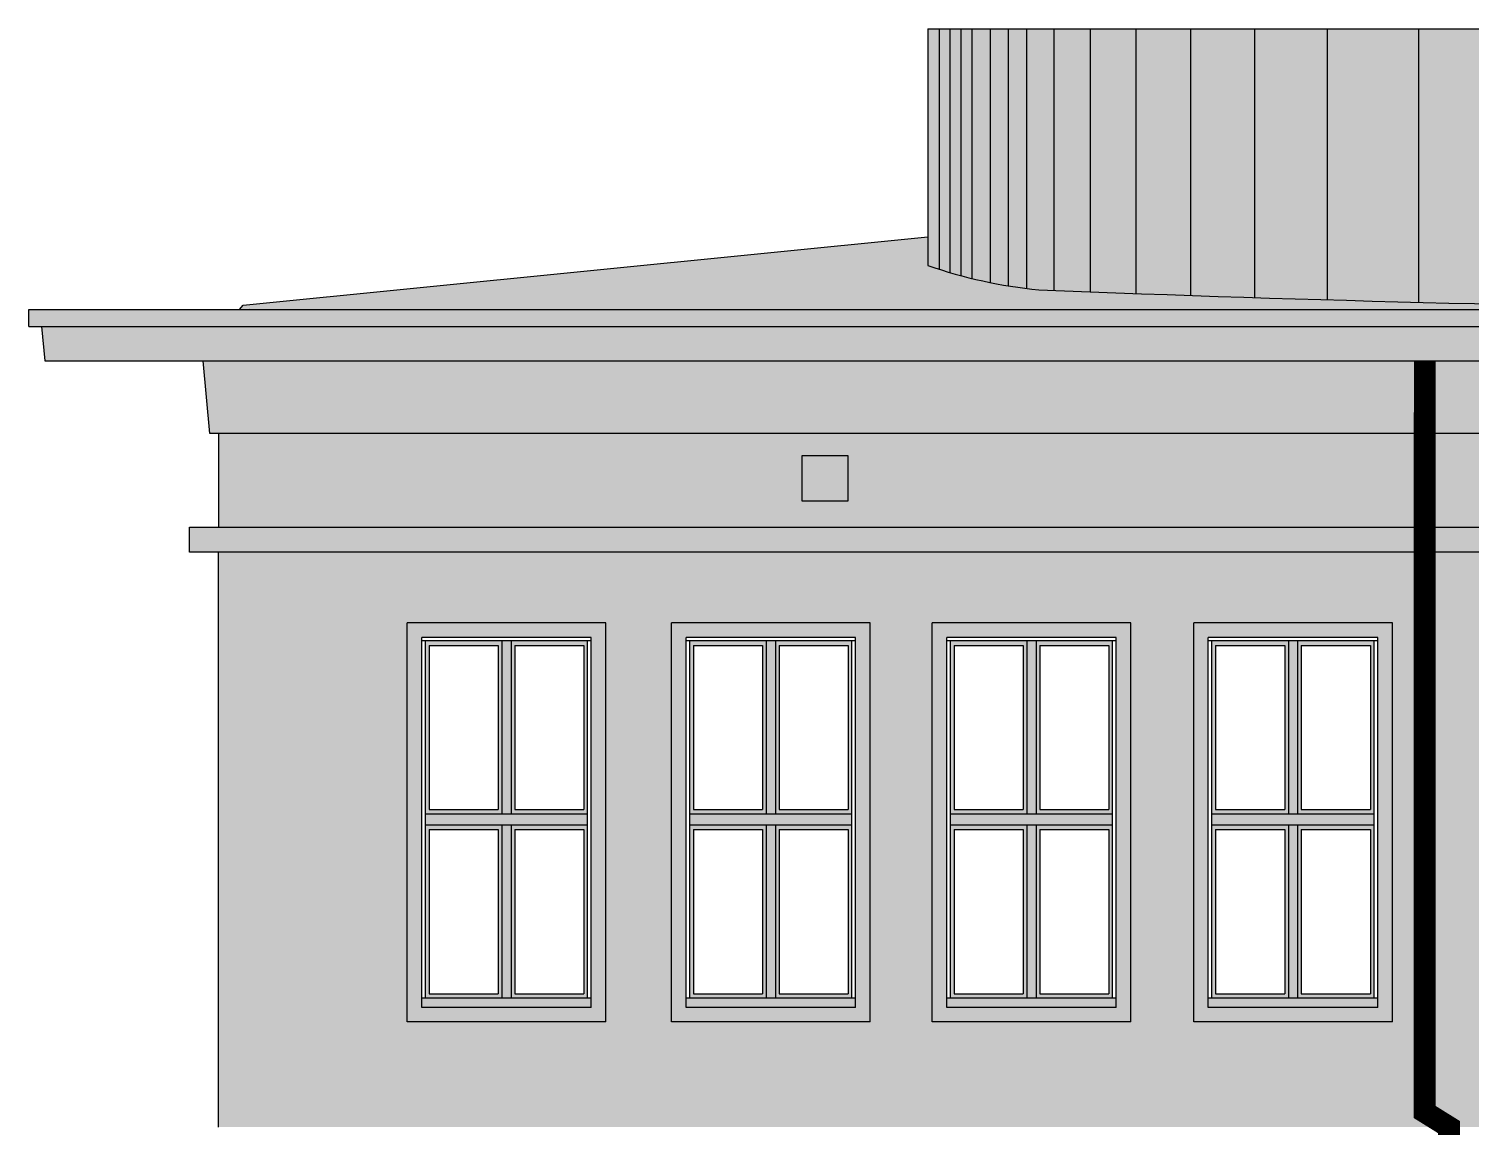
# Model space of a CAD drawing. Header units: metres. Extents: x -123.5 to -48.1, y 232.6 to 267.
# Drawn here: x -112.14 to -104.23, y 258.53 to 264.56 of the extents above; entities that cross this region are included whole.
import ezdxf

# ---------------------------------------------------------------- set-up
doc = ezdxf.new("R2010")
doc.units = ezdxf.units.M
doc.header["$LTSCALE"] = 0.01
doc.linetypes.add('AUSGEZOGEN', pattern=[0])
for name, color, linetype in [('A_Fensterrahmen', 1, 'Continuous'), ('A_regenrinne', 252, 'Continuous'), ('A_Schraff_Dach', 17, 'Continuous'), ('A_Schraff_Fassade_OG', 41, 'Continuous'), ('A_Schraff_Fensterrahmen', 255, 'Continuous'), ('A_Schraff_Sims', 17, 'Continuous'), ('A_Schraff_Sternwarte', 254, 'Continuous'), ('A_Schraff_Stuck', 23, 'Continuous'), ('FASSADE', 7, 'AUSGEZOGEN')]:
    doc.layers.add(name, color=color, linetype=linetype)

msp = doc.modelspace()

# ---------------------------------------------------------------- hatches: boundary and pattern name
at = {"layer": 'A_Schraff_Dach'}
h = msp.add_hatch(color=256, dxfattribs=at)
h.paths.add_polyline_path([(-83.677, 263.6763), (-96.4438, 263.6763), (-96.4438, 263.2761, -0.108983), (-96.6988, 263.1673, -0.020433), (-97.287, 263.1101, -0.010449), (-99.0988, 263.0307), (-99.0988, 263.0193), (-77.321, 263.0193), (-77.34, 263.0443)])
h.paths.add_polyline_path([(-107.2071, 263.2613), (-107.2071, 263.419), (-110.9641, 263.0443), (-110.9831, 263.0193), (-102.9547, 263.0193), (-102.9547, 263.0287, -0.006606), (-106.5986, 263.128, -0.060058)])
h.paths.add_polyline_path([(-104.4817, 262.7383), (-111.1835, 262.7383), (-111.1469, 262.3403), (-104.4818, 262.3403)])
h.paths.add_polyline_path([(-83.8226, 262.7383), (-104.4817, 262.7383), (-104.4818, 262.3403), (-83.8225, 262.3404)])
h.paths.add_polyline_path([(-77.1309, 262.7383), (-83.8226, 262.7383), (-83.8225, 262.3404), (-77.1572, 262.3404)])
h = msp.add_hatch(color=11, dxfattribs=at)
h.paths.add_polyline_path([(-76.1647, 263.0193), (-112.1396, 263.0193), (-112.1396, 262.9273), (-76.1647, 262.9273)])
h.paths.add_polyline_path([(-76.2347, 262.9273), (-112.0696, 262.9273), (-112.0526, 262.7383), (-76.2516, 262.7383)])
at = {"layer": 'A_Schraff_Fassade_OG'}
h = msp.add_hatch(color=256, dxfattribs=at)
h.dxf.hatch_style = 1
h.paths.add_polyline_path([(-109.9996, 244.0317), (-105.8146, 244.0317), (-105.8146, 258.3731), (-109.9996, 258.3733)])
h.paths.add_polyline_path([(-82.4897, 244.0317), (-78.3046, 244.0317), (-78.3046, 258.3723), (-82.4897, 258.3725)])
h.paths.add_polyline_path([(-77.2042, 261.6883), (-111.1001, 261.6883), (-111.1001, 258.5343), (-77.2042, 258.5343)])
h.paths.add_polyline_path([(-78.2642, 259.1113), (-79.3542, 259.1113), (-79.3542, 261.3013), (-78.2642, 261.3013)], flags=16)
h.paths.add_polyline_path([(-78.3442, 259.1913), (-79.2742, 259.1913), (-79.2742, 261.2213), (-78.3442, 261.2213)], flags=0)
h.paths.add_polyline_path([(-78.3642, 259.2413), (-79.2542, 259.2413), (-79.2542, 261.2013), (-78.3642, 261.2013)], flags=0)
h.paths.add_polyline_path([(-79.6942, 259.1113), (-80.7842, 259.1113), (-80.7842, 261.3013), (-79.6942, 261.3013)], flags=16)
h.paths.add_polyline_path([(-79.7742, 259.1913), (-80.7042, 259.1913), (-80.7042, 261.2213), (-79.7742, 261.2213)], flags=0)
h.paths.add_polyline_path([(-79.7942, 259.2413), (-80.6842, 259.2413), (-80.6842, 261.2013), (-79.7942, 261.2013)], flags=0)
h.paths.add_polyline_path([(-81.1342, 259.1113), (-82.2242, 259.1113), (-82.2242, 261.3013), (-81.1342, 261.3013)], flags=16)
h.paths.add_polyline_path([(-81.2142, 259.1913), (-82.1442, 259.1913), (-82.1442, 261.2213), (-81.2142, 261.2213)], flags=0)
h.paths.add_polyline_path([(-81.2342, 259.2413), (-82.1242, 259.2413), (-82.1242, 261.2013), (-81.2342, 261.2013)], flags=0)
h.paths.add_polyline_path([(-82.6142, 259.1113), (-83.7042, 259.1113), (-83.7042, 261.3013), (-82.6142, 261.3013)], flags=16)
h.paths.add_polyline_path([(-82.6942, 259.1913), (-83.6242, 259.1913), (-83.6242, 261.2213), (-82.6942, 261.2213)], flags=0)
h.paths.add_polyline_path([(-82.7142, 259.2413), (-83.6042, 259.2413), (-83.6042, 261.2013), (-82.7142, 261.2013)], flags=0)
h.paths.add_polyline_path([(-84.2642, 259.1113), (-85.3542, 259.1113), (-85.3542, 261.3013), (-84.2642, 261.3013)], flags=16)
h.paths.add_polyline_path([(-84.3442, 259.1913), (-85.2742, 259.1913), (-85.2742, 261.2213), (-84.3442, 261.2213)], flags=0)
h.paths.add_polyline_path([(-84.3642, 259.2413), (-85.2542, 259.2413), (-85.2542, 261.2013), (-84.3642, 261.2013)], flags=0)
h.paths.add_polyline_path([(-85.8492, 259.1113), (-86.9392, 259.1113), (-86.9392, 261.3013), (-85.8492, 261.3013)], flags=16)
h.paths.add_polyline_path([(-85.9292, 259.1913), (-86.8592, 259.1913), (-86.8592, 261.2213), (-85.9292, 261.2213)], flags=0)
h.paths.add_polyline_path([(-85.9492, 259.2413), (-86.8392, 259.2413), (-86.8392, 261.2013), (-85.9492, 261.2013)], flags=0)
h.paths.add_polyline_path([(-87.4091, 259.1113), (-88.4991, 259.1113), (-88.4991, 261.3013), (-87.4091, 261.3013)], flags=16)
h.paths.add_polyline_path([(-87.4891, 259.1913), (-88.4191, 259.1913), (-88.4191, 261.2213), (-87.4891, 261.2213)], flags=0)
h.paths.add_polyline_path([(-88.3991, 259.2413), (-88.3991, 261.2013), (-87.5091, 261.2013), (-87.5091, 259.2413)], flags=0)
h.paths.add_polyline_path([(-88.9641, 259.1113), (-90.0541, 259.1113), (-90.0541, 261.3013), (-88.9641, 261.3013)], flags=16)
h.paths.add_polyline_path([(-89.0441, 259.1913), (-89.9741, 259.1913), (-89.9741, 261.2213), (-89.0441, 261.2213)], flags=0)
h.paths.add_polyline_path([(-89.9541, 259.2413), (-89.9541, 261.2013), (-89.0641, 261.2013), (-89.0641, 259.2413)], flags=0)
h.paths.add_polyline_path([(-90.5191, 259.1113), (-91.6091, 259.1113), (-91.6091, 261.3013), (-90.5191, 261.3013)], flags=16)
h.paths.add_polyline_path([(-90.5991, 259.1913), (-91.5291, 259.1913), (-91.5291, 261.2213), (-90.5991, 261.2213)], flags=0)
h.paths.add_polyline_path([(-91.5091, 259.2413), (-91.5091, 261.2013), (-90.6191, 261.2013), (-90.6191, 259.2413)], flags=0)
h.paths.add_polyline_path([(-92.0891, 259.1113), (-93.1791, 259.1113), (-93.1791, 261.3013), (-92.0891, 261.3013)], flags=16)
h.paths.add_polyline_path([(-92.1691, 259.1913), (-93.0991, 259.1913), (-93.0991, 261.2213), (-92.1691, 261.2213)], flags=0)
h.paths.add_polyline_path([(-93.0791, 259.2413), (-93.0791, 261.2013), (-92.1891, 261.2013), (-92.1891, 259.2413)], flags=0)
h.paths.add_polyline_path([(-93.6341, 259.1113), (-94.7241, 259.1113), (-94.7241, 261.3013), (-93.6341, 261.3013)], flags=16)
h.paths.add_polyline_path([(-93.7141, 259.1913), (-94.6441, 259.1913), (-94.6441, 261.2213), (-93.7141, 261.2213)], flags=0)
h.paths.add_polyline_path([(-94.6241, 259.2413), (-94.6241, 261.2013), (-93.7341, 261.2013), (-93.7341, 259.2413)], flags=0)
h.paths.add_polyline_path([(-95.1941, 259.1113), (-96.2841, 259.1113), (-96.2841, 261.3013), (-95.1941, 261.3013)], flags=16)
h.paths.add_polyline_path([(-95.2741, 259.1913), (-96.2041, 259.1913), (-96.2041, 261.2213), (-95.2741, 261.2213)], flags=0)
h.paths.add_polyline_path([(-96.1841, 259.2413), (-96.1841, 261.2013), (-95.2941, 261.2013), (-95.2941, 259.2413)], flags=0)
h.paths.add_polyline_path([(-96.7541, 259.1113), (-97.8441, 259.1113), (-97.8441, 261.3013), (-96.7541, 261.3013)], flags=16)
h.paths.add_polyline_path([(-96.8341, 259.1913), (-97.7641, 259.1913), (-97.7641, 261.2213), (-96.8341, 261.2213)], flags=0)
h.paths.add_polyline_path([(-97.7441, 259.2413), (-97.7441, 261.2013), (-96.8541, 261.2013), (-96.8541, 259.2413)], flags=0)
h.paths.add_polyline_path([(-98.3241, 259.1113), (-99.4141, 259.1113), (-99.4141, 261.3013), (-98.3241, 261.3013)], flags=16)
h.paths.add_polyline_path([(-98.4041, 259.1913), (-99.3341, 259.1913), (-99.3341, 261.2213), (-98.4041, 261.2213)], flags=0)
h.paths.add_polyline_path([(-99.3141, 259.2413), (-99.3141, 261.2013), (-98.4241, 261.2013), (-98.4241, 259.2413)], flags=0)
h.paths.add_polyline_path([(-99.884, 259.1113), (-100.974, 259.1113), (-100.974, 261.3013), (-99.884, 261.3013)], flags=16)
h.paths.add_polyline_path([(-99.964, 259.1913), (-100.894, 259.1913), (-100.894, 261.2213), (-99.964, 261.2213)], flags=0)
h.paths.add_polyline_path([(-100.874, 259.2413), (-100.874, 261.2013), (-99.984, 261.2013), (-99.984, 259.2413)], flags=0)
h.paths.add_polyline_path([(-101.459, 259.1113), (-102.549, 259.1113), (-102.549, 261.3013), (-101.459, 261.3013)], flags=16)
h.paths.add_polyline_path([(-101.539, 259.1913), (-102.469, 259.1913), (-102.469, 261.2213), (-101.539, 261.2213)], flags=0)
h.paths.add_polyline_path([(-102.449, 259.2413), (-102.449, 261.2013), (-101.559, 261.2013), (-101.559, 259.2413)], flags=0)
h.paths.add_polyline_path([(-103.024, 259.1113), (-104.114, 259.1113), (-104.114, 261.3013), (-103.024, 261.3013)], flags=16)
h.paths.add_polyline_path([(-103.104, 259.1913), (-104.034, 259.1913), (-104.034, 261.2213), (-103.104, 261.2213)], flags=0)
h.paths.add_polyline_path([(-104.014, 259.2413), (-104.014, 261.2013), (-103.124, 261.2013), (-103.124, 259.2413)], flags=0)
h.paths.add_polyline_path([(-104.6593, 259.1113), (-105.7493, 259.1113), (-105.7493, 261.3013), (-104.6593, 261.3013)], flags=16)
h.paths.add_polyline_path([(-104.7393, 259.1913), (-105.6693, 259.1913), (-105.6693, 261.2213), (-104.7393, 261.2213)], flags=0)
h.paths.add_polyline_path([(-105.6493, 259.2413), (-105.6493, 261.2013), (-104.7593, 261.2013), (-104.7593, 259.2413)], flags=0)
h.paths.add_polyline_path([(-106.0942, 259.1113), (-107.1842, 259.1113), (-107.1842, 261.3013), (-106.0942, 261.3013)], flags=16)
h.paths.add_polyline_path([(-106.1742, 259.1913), (-107.1042, 259.1913), (-107.1042, 261.2213), (-106.1742, 261.2213)], flags=0)
h.paths.add_polyline_path([(-107.0842, 259.2413), (-107.0842, 261.2013), (-106.1942, 261.2013), (-106.1942, 259.2413)], flags=0)
h.paths.add_polyline_path([(-107.5242, 259.1113), (-108.6142, 259.1113), (-108.6142, 261.3013), (-107.5242, 261.3013)], flags=16)
h.paths.add_polyline_path([(-107.6042, 259.1913), (-108.5342, 259.1913), (-108.5342, 261.2213), (-107.6042, 261.2213)], flags=0)
h.paths.add_polyline_path([(-108.5142, 259.2413), (-108.5142, 261.2013), (-107.6242, 261.2013), (-107.6242, 259.2413)], flags=0)
h.paths.add_polyline_path([(-108.9742, 259.1113), (-110.0642, 259.1113), (-110.0642, 261.3013), (-108.9742, 261.3013)], flags=16)
h.paths.add_polyline_path([(-109.0542, 259.1913), (-109.9842, 259.1913), (-109.9842, 261.2213), (-109.0542, 261.2213)], flags=0)
h.paths.add_polyline_path([(-109.9642, 259.2413), (-109.9642, 261.2013), (-109.0742, 261.2013), (-109.0742, 259.2413)], flags=0)
h = msp.add_hatch(color=256, dxfattribs=at)
h.dxf.hatch_style = 1
h.paths.add_polyline_path([(-108.9742, 261.3013), (-110.0642, 261.3013), (-110.0642, 259.1113), (-108.9742, 259.1113)])
h.paths.add_polyline_path([(-109.0542, 261.2213), (-109.0542, 259.1913), (-109.9842, 259.1913), (-109.9842, 261.2213)], flags=16)
h.paths.add_polyline_path([(-109.0742, 261.2013), (-109.0742, 259.2413), (-109.9642, 259.2413), (-109.9642, 261.2013)], flags=0)
h.paths.add_polyline_path([(-109.5642, 261.1763), (-109.5642, 260.2763), (-109.9442, 260.2763), (-109.9442, 261.1763)], flags=0)
h.paths.add_polyline_path([(-109.4742, 261.1763), (-109.0942, 261.1763), (-109.0942, 260.2763), (-109.4742, 260.2763)], flags=0)
h.paths.add_polyline_path([(-109.5642, 260.1663), (-109.5642, 259.2663), (-109.9442, 259.2663), (-109.9442, 260.1663)], flags=0)
h.paths.add_polyline_path([(-109.4742, 260.1663), (-109.0942, 260.1663), (-109.0942, 259.2663), (-109.4742, 259.2663)], flags=0)
h = msp.add_hatch(color=256, dxfattribs=at)
h.dxf.hatch_style = 1
h.paths.add_polyline_path([(-107.5242, 261.3013), (-108.6142, 261.3013), (-108.6142, 259.1113), (-107.5242, 259.1113)])
h.paths.add_polyline_path([(-107.6042, 261.2213), (-107.6042, 259.1913), (-108.5342, 259.1913), (-108.5342, 261.2213)], flags=16)
h.paths.add_polyline_path([(-107.6242, 261.2013), (-107.6242, 259.2413), (-108.5142, 259.2413), (-108.5142, 261.2013)], flags=0)
h.paths.add_polyline_path([(-108.1142, 261.1763), (-108.1142, 260.2763), (-108.4942, 260.2763), (-108.4942, 261.1763)], flags=0)
h.paths.add_polyline_path([(-108.0242, 261.1763), (-107.6442, 261.1763), (-107.6442, 260.2763), (-108.0242, 260.2763)], flags=0)
h.paths.add_polyline_path([(-108.1142, 260.1663), (-108.1142, 259.2663), (-108.4942, 259.2663), (-108.4942, 260.1663)], flags=0)
h.paths.add_polyline_path([(-108.0242, 260.1663), (-107.6442, 260.1663), (-107.6442, 259.2663), (-108.0242, 259.2663)], flags=0)
h = msp.add_hatch(color=256, dxfattribs=at)
h.dxf.hatch_style = 1
h.paths.add_polyline_path([(-106.0942, 261.3013), (-107.1842, 261.3013), (-107.1842, 259.1113), (-106.0942, 259.1113)])
h.paths.add_polyline_path([(-106.1742, 261.2213), (-106.1742, 259.1913), (-107.1042, 259.1913), (-107.1042, 261.2213)], flags=16)
h.paths.add_polyline_path([(-106.1942, 261.2013), (-106.1942, 259.2413), (-107.0842, 259.2413), (-107.0842, 261.2013)], flags=0)
h.paths.add_polyline_path([(-106.6842, 261.1763), (-106.6842, 260.2763), (-107.0642, 260.2763), (-107.0642, 261.1763)], flags=0)
h.paths.add_polyline_path([(-106.5942, 261.1763), (-106.2142, 261.1763), (-106.2142, 260.2763), (-106.5942, 260.2763)], flags=0)
h.paths.add_polyline_path([(-106.6842, 260.1663), (-106.6842, 259.2663), (-107.0642, 259.2663), (-107.0642, 260.1663)], flags=0)
h.paths.add_polyline_path([(-106.5942, 260.1663), (-106.2142, 260.1663), (-106.2142, 259.2663), (-106.5942, 259.2663)], flags=0)
h = msp.add_hatch(color=256, dxfattribs=at)
h.dxf.hatch_style = 1
h.paths.add_polyline_path([(-104.6593, 261.3013), (-105.7493, 261.3013), (-105.7493, 259.1113), (-104.6593, 259.1113)])
h.paths.add_polyline_path([(-104.7393, 261.2213), (-104.7393, 259.1913), (-105.6693, 259.1913), (-105.6693, 261.2213)], flags=16)
h.paths.add_polyline_path([(-104.7593, 261.2013), (-104.7593, 259.2413), (-105.6493, 259.2413), (-105.6493, 261.2013)], flags=0)
h.paths.add_polyline_path([(-105.2493, 261.1763), (-105.2493, 260.2763), (-105.6293, 260.2763), (-105.6293, 261.1763)], flags=0)
h.paths.add_polyline_path([(-105.1593, 261.1763), (-104.7793, 261.1763), (-104.7793, 260.2763), (-105.1593, 260.2763)], flags=0)
h.paths.add_polyline_path([(-105.2493, 260.1663), (-105.2493, 259.2663), (-105.6293, 259.2663), (-105.6293, 260.1663)], flags=0)
h.paths.add_polyline_path([(-105.1593, 260.1663), (-104.7793, 260.1663), (-104.7793, 259.2663), (-105.1593, 259.2663)], flags=0)
h = msp.add_hatch(color=256, dxfattribs=at)
h.dxf.hatch_style = 1
h.paths.add_polyline_path([(-109.0542, 259.2413), (-109.9842, 259.2413), (-109.9842, 259.1913), (-109.0542, 259.1913)])
h.paths.add_polyline_path([(-107.6042, 259.2413), (-108.5342, 259.2413), (-108.5342, 259.1913), (-107.6042, 259.1913)])
h = msp.add_hatch(color=256, dxfattribs=at)
h.dxf.hatch_style = 1
h.paths.add_polyline_path([(-106.1742, 259.2413), (-107.1042, 259.2413), (-107.1042, 259.1913), (-106.1742, 259.1913)])
h.paths.add_polyline_path([(-104.7393, 259.2413), (-105.6693, 259.2413), (-105.6693, 259.1913), (-104.7393, 259.1913)])
h.paths.add_polyline_path([(-103.104, 259.2413), (-104.034, 259.2413), (-104.034, 259.1913), (-103.104, 259.1913)])
h.paths.add_polyline_path([(-101.539, 259.2413), (-102.469, 259.2413), (-102.469, 259.1913), (-101.539, 259.1913)])
at = {"layer": 'A_Schraff_Fensterrahmen'}
h = msp.add_hatch(color=256, dxfattribs=at)
h.dxf.hatch_style = 1
h.paths.add_polyline_path([(-109.5442, 261.2013), (-109.9642, 261.2013), (-109.9642, 260.2513), (-109.5442, 260.2513)])
h.paths.add_polyline_path([(-109.5642, 261.1763), (-109.5642, 260.2763), (-109.9442, 260.2763), (-109.9442, 261.1763)], flags=16)
h.paths.add_polyline_path([(-109.0742, 261.2013), (-109.4942, 261.2013), (-109.4942, 260.2513), (-109.0742, 260.2513)])
h.paths.add_polyline_path([(-109.0942, 261.1763), (-109.0942, 260.2763), (-109.4742, 260.2763), (-109.4742, 261.1763)], flags=16)
h.paths.add_polyline_path([(-109.5442, 260.1913), (-109.9642, 260.1913), (-109.9642, 259.2413), (-109.5442, 259.2413)])
h.paths.add_polyline_path([(-109.5642, 260.1663), (-109.5642, 259.2663), (-109.9442, 259.2663), (-109.9442, 260.1663)], flags=16)
h.paths.add_polyline_path([(-109.0742, 260.1913), (-109.4942, 260.1913), (-109.4942, 259.2413), (-109.0742, 259.2413)])
h.paths.add_polyline_path([(-109.4742, 260.1663), (-109.0942, 260.1663), (-109.0942, 259.2663), (-109.4742, 259.2663)], flags=16)
h = msp.add_hatch(color=256, dxfattribs=at)
h.dxf.hatch_style = 1
h.paths.add_polyline_path([(-109.4942, 261.2013), (-109.5442, 261.2013), (-109.5442, 260.2513), (-109.4942, 260.2513)])
h.paths.add_polyline_path([(-109.0742, 260.2513), (-109.9642, 260.2513), (-109.9642, 260.1913), (-109.0742, 260.1913)])
h.paths.add_polyline_path([(-109.4942, 260.1913), (-109.5442, 260.1913), (-109.5442, 259.2413), (-109.4942, 259.2413)])
h = msp.add_hatch(color=256, dxfattribs=at)
h.dxf.hatch_style = 1
h.paths.add_polyline_path([(-108.0942, 261.2013), (-108.5142, 261.2013), (-108.5142, 260.2513), (-108.0942, 260.2513)])
h.paths.add_polyline_path([(-108.1142, 261.1763), (-108.1142, 260.2763), (-108.4942, 260.2763), (-108.4942, 261.1763)], flags=16)
h.paths.add_polyline_path([(-107.6242, 261.2013), (-108.0442, 261.2013), (-108.0442, 260.2513), (-107.6242, 260.2513)])
h.paths.add_polyline_path([(-107.6442, 261.1763), (-107.6442, 260.2763), (-108.0242, 260.2763), (-108.0242, 261.1763)], flags=16)
h.paths.add_polyline_path([(-108.0942, 260.1913), (-108.5142, 260.1913), (-108.5142, 259.2413), (-108.0942, 259.2413)])
h.paths.add_polyline_path([(-108.1142, 260.1663), (-108.1142, 259.2663), (-108.4942, 259.2663), (-108.4942, 260.1663)], flags=16)
h.paths.add_polyline_path([(-107.6242, 260.1913), (-108.0442, 260.1913), (-108.0442, 259.2413), (-107.6242, 259.2413)])
h.paths.add_polyline_path([(-108.0242, 260.1663), (-107.6442, 260.1663), (-107.6442, 259.2663), (-108.0242, 259.2663)], flags=16)
h = msp.add_hatch(color=256, dxfattribs=at)
h.dxf.hatch_style = 1
h.paths.add_polyline_path([(-108.0442, 261.2013), (-108.0942, 261.2013), (-108.0942, 260.2513), (-108.0442, 260.2513)])
h.paths.add_polyline_path([(-107.6242, 260.2513), (-108.5142, 260.2513), (-108.5142, 260.1913), (-107.6242, 260.1913)])
h.paths.add_polyline_path([(-108.0442, 260.1913), (-108.0942, 260.1913), (-108.0942, 259.2413), (-108.0442, 259.2413)])
h = msp.add_hatch(color=256, dxfattribs=at)
h.dxf.hatch_style = 1
h.paths.add_polyline_path([(-106.6642, 261.2013), (-107.0842, 261.2013), (-107.0842, 260.2513), (-106.6642, 260.2513)])
h.paths.add_polyline_path([(-106.6842, 261.1763), (-106.6842, 260.2763), (-107.0642, 260.2763), (-107.0642, 261.1763)], flags=16)
h.paths.add_polyline_path([(-106.1942, 261.2013), (-106.6142, 261.2013), (-106.6142, 260.2513), (-106.1942, 260.2513)])
h.paths.add_polyline_path([(-106.2142, 261.1763), (-106.2142, 260.2763), (-106.5942, 260.2763), (-106.5942, 261.1763)], flags=16)
h.paths.add_polyline_path([(-106.6642, 260.1913), (-107.0842, 260.1913), (-107.0842, 259.2413), (-106.6642, 259.2413)])
h.paths.add_polyline_path([(-106.6842, 260.1663), (-106.6842, 259.2663), (-107.0642, 259.2663), (-107.0642, 260.1663)], flags=16)
h.paths.add_polyline_path([(-106.1942, 260.1913), (-106.6142, 260.1913), (-106.6142, 259.2413), (-106.1942, 259.2413)])
h.paths.add_polyline_path([(-106.5942, 260.1663), (-106.2142, 260.1663), (-106.2142, 259.2663), (-106.5942, 259.2663)], flags=16)
h = msp.add_hatch(color=256, dxfattribs=at)
h.dxf.hatch_style = 1
h.paths.add_polyline_path([(-106.6142, 261.2013), (-106.6642, 261.2013), (-106.6642, 260.2513), (-106.6142, 260.2513)])
h.paths.add_polyline_path([(-106.1942, 260.2513), (-107.0842, 260.2513), (-107.0842, 260.1913), (-106.1942, 260.1913)])
h.paths.add_polyline_path([(-106.6142, 260.1913), (-106.6642, 260.1913), (-106.6642, 259.2413), (-106.6142, 259.2413)])
h = msp.add_hatch(color=256, dxfattribs=at)
h.dxf.hatch_style = 1
h.paths.add_polyline_path([(-105.2293, 261.2013), (-105.6493, 261.2013), (-105.6493, 260.2513), (-105.2293, 260.2513)])
h.paths.add_polyline_path([(-105.2493, 261.1763), (-105.2493, 260.2763), (-105.6293, 260.2763), (-105.6293, 261.1763)], flags=16)
h.paths.add_polyline_path([(-104.7593, 261.2013), (-105.1793, 261.2013), (-105.1793, 260.2513), (-104.7593, 260.2513)])
h.paths.add_polyline_path([(-104.7793, 261.1763), (-104.7793, 260.2763), (-105.1593, 260.2763), (-105.1593, 261.1763)], flags=16)
h.paths.add_polyline_path([(-105.2293, 260.1913), (-105.6493, 260.1913), (-105.6493, 259.2413), (-105.2293, 259.2413)])
h.paths.add_polyline_path([(-105.2493, 260.1663), (-105.2493, 259.2663), (-105.6293, 259.2663), (-105.6293, 260.1663)], flags=16)
h.paths.add_polyline_path([(-104.7593, 260.1913), (-105.1793, 260.1913), (-105.1793, 259.2413), (-104.7593, 259.2413)])
h.paths.add_polyline_path([(-105.1593, 260.1663), (-104.7793, 260.1663), (-104.7793, 259.2663), (-105.1593, 259.2663)], flags=16)
h = msp.add_hatch(color=256, dxfattribs=at)
h.dxf.hatch_style = 1
h.paths.add_polyline_path([(-105.1793, 261.2013), (-105.2293, 261.2013), (-105.2293, 260.2513), (-105.1793, 260.2513)])
h.paths.add_polyline_path([(-104.7593, 260.2513), (-105.6493, 260.2513), (-105.6493, 260.1913), (-104.7593, 260.1913)])
h.paths.add_polyline_path([(-105.1793, 260.1913), (-105.2293, 260.1913), (-105.2293, 259.2413), (-105.1793, 259.2413)])
at = {"layer": 'A_Schraff_Sims'}
h = msp.add_hatch(color=251, dxfattribs=at)
h.paths.add_polyline_path([(-107.6468, 262.2186), (-107.8968, 262.2186), (-107.8968, 261.9686), (-107.6468, 261.9686)])
h.paths.add_polyline_path([(-101.1098, 262.2186), (-101.3598, 262.2186), (-101.3598, 261.9686), (-101.1098, 261.9686)])
h.paths.add_polyline_path([(-96.3417, 262.2186), (-96.5917, 262.2186), (-96.5917, 261.9686), (-96.3417, 261.9686)])
h.paths.add_polyline_path([(-91.7124, 262.2186), (-91.9624, 262.2186), (-91.9624, 261.9686), (-91.7124, 261.9686)])
h.paths.add_polyline_path([(-86.9442, 262.2186), (-87.1942, 262.2186), (-87.1942, 261.9686), (-86.9442, 261.9686)])
h.paths.add_polyline_path([(-80.4073, 262.2186), (-80.6573, 262.2186), (-80.6573, 261.9686), (-80.4073, 261.9686)])
msp.add_hatch(color=256, dxfattribs=at).paths.add_polyline_path([(-104.4819, 261.8263), (-111.2581, 261.8263), (-111.2581, 261.6883), (-104.482, 261.6883)])
h = msp.add_hatch(color=256, dxfattribs=at)
h.paths.add_polyline_path([(-83.8223, 261.8263), (-104.4819, 261.8263), (-104.482, 261.6883), (-83.8223, 261.6883)])
h.paths.add_polyline_path([(-77.0462, 261.8263), (-83.8223, 261.8263), (-83.8223, 261.6883), (-77.0462, 261.6883)])
at = {"layer": 'A_Schraff_Sternwarte'}
h = msp.add_hatch(color=251, dxfattribs=at)
h.paths.add_polyline_path([(-106.3165, 264.5593), (-106.5165, 264.5593), (-106.5165, 263.1247, 0.000363), (-106.3165, 263.1168)])
h.paths.add_polyline_path([(-106.5165, 264.5593), (-106.6665, 264.5593), (-106.6665, 263.1354, 0.006563), (-106.5986, 263.128, 0.000149), (-106.5165, 263.1247)])
h.paths.add_polyline_path([(-106.6665, 264.5593), (-106.7665, 264.5593), (-106.7665, 263.1496, 0.009704), (-106.6665, 263.1354)])
h.paths.add_polyline_path([(-106.7665, 264.5593), (-106.8665, 264.5593), (-106.8665, 263.1679, 0.009766), (-106.7665, 263.1496)])
h.paths.add_polyline_path([(-106.8665, 264.5593), (-106.9665, 264.5593), (-106.9665, 263.1902, 0.009844), (-106.8665, 263.1679)])
h.paths.add_polyline_path([(-106.9665, 264.5593), (-107.0265, 264.5593), (-107.0265, 263.2056, 0.005951), (-106.9665, 263.1902)])
h.paths.add_polyline_path([(-107.0265, 264.5593), (-107.0865, 264.5593), (-107.0865, 263.2225, 0.005989), (-107.0265, 263.2056)])
h.paths.add_polyline_path([(-107.0865, 264.5593), (-107.1465, 264.5593), (-107.1465, 263.241, 0.006032), (-107.0865, 263.2225)])
h.paths.add_polyline_path([(-107.1465, 264.5593), (-107.2071, 264.5593), (-107.2071, 263.2613, 0.00614), (-107.1465, 263.241)])
h = msp.add_hatch(color=252, dxfattribs=at)
h.paths.add_polyline_path([(-104.5165, 264.5593), (-105.0165, 264.5593), (-105.0165, 263.073, 0.000906), (-104.5165, 263.0594)])
h.paths.add_polyline_path([(-105.0165, 264.5593), (-105.4165, 264.5593), (-105.4165, 263.0852, 0.000725), (-105.0165, 263.073)])
h.paths.add_polyline_path([(-105.4165, 264.5593), (-105.7665, 264.5593), (-105.7665, 263.0968, 0.000635), (-105.4165, 263.0852)])
h.paths.add_polyline_path([(-105.7665, 264.5593), (-106.0665, 264.5593), (-106.0665, 263.1075, 0.000544), (-105.7665, 263.0968)])
h.paths.add_polyline_path([(-106.0665, 264.5593), (-106.3165, 264.5593), (-106.3165, 263.1168, 0.000453), (-106.0665, 263.1075)])
h = msp.add_hatch(color=253, dxfattribs=at)
h.paths.add_polyline_path([(-102.0988, 264.5593), (-102.9547, 264.5593), (-102.9547, 263.0287, 0.001551), (-102.0988, 263.0193)])
h.paths.add_polyline_path([(-102.9547, 264.5593), (-103.9165, 264.5593), (-103.9165, 263.0455, 0.001743), (-102.9547, 263.0287)])
h.paths.add_polyline_path([(-103.9165, 264.5593), (-104.5165, 264.5593), (-104.5165, 263.0594, 0.001088), (-103.9165, 263.0455)])
at = {"layer": 'A_Schraff_Stuck'}
h = msp.add_hatch(color=256, dxfattribs=at)
h.paths.add_polyline_path([(-77.2042, 262.3404), (-111.1001, 262.3403), (-111.1001, 261.8263), (-77.2042, 261.8263)])
h.paths.add_polyline_path([(-91.7124, 261.9686), (-91.9624, 261.9686), (-91.9624, 262.2186), (-91.7124, 262.2186)], flags=16)
h.paths.add_polyline_path([(-87.1942, 262.2186), (-86.9442, 262.2186), (-86.9442, 261.9686), (-87.1942, 261.9686)], flags=16)
h.paths.add_polyline_path([(-96.3417, 261.9686), (-96.5917, 261.9686), (-96.5917, 262.2186), (-96.3417, 262.2186)], flags=16)
h.paths.add_polyline_path([(-80.6573, 262.2186), (-80.4073, 262.2186), (-80.4073, 261.9686), (-80.6573, 261.9686)], flags=16)
h.paths.add_polyline_path([(-101.1098, 261.9686), (-101.3598, 261.9686), (-101.3598, 262.2186), (-101.1098, 262.2186)], flags=16)
h.paths.add_polyline_path([(-107.6468, 261.9686), (-107.8968, 261.9686), (-107.8968, 262.2186), (-107.6468, 262.2186)], flags=16)

# ---------------------------------------------------------------- linework, layer by layer
at = {"color": 1}
for p, q in [((-107.1465, 264.5593), (-107.1465, 263.241)), ((-107.0865, 264.5593), (-107.0865, 263.2225)), ((-107.0265, 264.5593), (-107.0265, 263.2056)), ((-106.9665, 264.5593), (-106.9665, 263.1902)), ((-106.8665, 264.5593), (-106.8665, 263.1679)), ((-106.7665, 264.5593), (-106.7665, 263.1496)), ((-106.6665, 264.5593), (-106.6665, 263.1354)), ((-106.5165, 264.5593), (-106.5165, 263.1247)), ((-106.3165, 264.5593), (-106.3165, 263.1168)), ((-106.0665, 264.5593), (-106.0665, 263.1075)), ((-105.7665, 264.5593), (-105.7665, 263.0968)), ((-105.4165, 264.5593), (-105.4165, 263.0852)), ((-105.0165, 264.5593), (-105.0165, 263.073)), ((-104.5165, 264.5593), (-104.5165, 263.0594))]:
    msp.add_line(p, q, dxfattribs=at)
at = {"layer": 'A_Fensterrahmen'}
for p, q in [((-109.0542, 261.2013), (-109.9842, 261.2013)), ((-109.9642, 259.2413), (-109.9642, 261.2013)), ((-109.5442, 261.2013), (-109.5442, 260.2513)), ((-109.4942, 261.2013), (-109.4942, 260.2513)), ((-109.0742, 259.2413), (-109.0742, 261.2013)), ((-107.6042, 261.2013), (-108.5342, 261.2013)), ((-108.5142, 259.2413), (-108.5142, 261.2013)), ((-108.0942, 261.2013), (-108.0942, 260.2513)), ((-108.0442, 261.2013), (-108.0442, 260.2513)), ((-107.6242, 259.2413), (-107.6242, 261.2013)), ((-106.1742, 261.2013), (-107.1042, 261.2013)), ((-107.0842, 259.2413), (-107.0842, 261.2013)), ((-106.6642, 261.2013), (-106.6642, 260.2513)), ((-106.6142, 261.2013), (-106.6142, 260.2513)), ((-106.1942, 259.2413), (-106.1942, 261.2013)), ((-104.7393, 261.2013), (-105.6693, 261.2013)), ((-105.6493, 259.2413), (-105.6493, 261.2013)), ((-105.2293, 261.2013), (-105.2293, 260.2513)), ((-105.1793, 261.2013), (-105.1793, 260.2513)), ((-104.7593, 259.2413), (-104.7593, 261.2013)), ((-109.9442, 261.1763), (-109.5642, 261.1763)), ((-109.9442, 261.1763), (-109.9442, 260.2763)), ((-109.5642, 261.1763), (-109.5642, 260.2763)), ((-109.4742, 261.1763), (-109.0942, 261.1763)), ((-109.4742, 261.1763), (-109.4742, 260.2763)), ((-109.0942, 261.1763), (-109.0942, 260.2763)), ((-108.4942, 261.1763), (-108.1142, 261.1763)), ((-108.4942, 261.1763), (-108.4942, 260.2763)), ((-108.1142, 261.1763), (-108.1142, 260.2763)), ((-108.0242, 261.1763), (-107.6442, 261.1763)), ((-108.0242, 261.1763), (-108.0242, 260.2763)), ((-107.6442, 261.1763), (-107.6442, 260.2763)), ((-107.0642, 261.1763), (-106.6842, 261.1763)), ((-107.0642, 261.1763), (-107.0642, 260.2763)), ((-106.6842, 261.1763), (-106.6842, 260.2763)), ((-106.5942, 261.1763), (-106.2142, 261.1763)), ((-106.5942, 261.1763), (-106.5942, 260.2763)), ((-106.2142, 261.1763), (-106.2142, 260.2763)), ((-105.6293, 261.1763), (-105.2493, 261.1763)), ((-105.6293, 261.1763), (-105.6293, 260.2763)), ((-105.2493, 261.1763), (-105.2493, 260.2763)), ((-105.1593, 261.1763), (-104.7793, 261.1763)), ((-105.1593, 261.1763), (-105.1593, 260.2763)), ((-104.7793, 261.1763), (-104.7793, 260.2763)), ((-109.0742, 260.2513), (-109.9642, 260.2513)), ((-109.9442, 260.2763), (-109.5642, 260.2763)), ((-109.4742, 260.2763), (-109.0942, 260.2763)), ((-107.6242, 260.2513), (-108.5142, 260.2513)), ((-108.4942, 260.2763), (-108.1142, 260.2763)), ((-108.0242, 260.2763), (-107.6442, 260.2763)), ((-106.1942, 260.2513), (-107.0842, 260.2513)), ((-107.0642, 260.2763), (-106.6842, 260.2763)), ((-106.5942, 260.2763), (-106.2142, 260.2763)), ((-104.7593, 260.2513), (-105.6493, 260.2513)), ((-105.6293, 260.2763), (-105.2493, 260.2763)), ((-105.1593, 260.2763), (-104.7793, 260.2763)), ((-109.5442, 260.1913), (-109.9642, 260.1913)), ((-109.0742, 260.1913), (-109.9642, 260.1913)), ((-109.9442, 260.1663), (-109.9442, 259.2663)), ((-109.9442, 260.1663), (-109.5642, 260.1663)), ((-109.5642, 260.1663), (-109.5642, 259.2663)), ((-109.5442, 260.1913), (-109.5442, 259.2413)), ((-109.4942, 260.1913), (-109.4942, 259.2413)), ((-109.0742, 260.1913), (-109.4942, 260.1913)), ((-109.4742, 260.1663), (-109.4742, 259.2663)), ((-109.4742, 260.1663), (-109.0942, 260.1663)), ((-109.0942, 260.1663), (-109.0942, 259.2663)), ((-108.0942, 260.1913), (-108.5142, 260.1913)), ((-107.6242, 260.1913), (-108.5142, 260.1913)), ((-108.4942, 260.1663), (-108.4942, 259.2663)), ((-108.4942, 260.1663), (-108.1142, 260.1663)), ((-108.1142, 260.1663), (-108.1142, 259.2663)), ((-108.0942, 260.1913), (-108.0942, 259.2413)), ((-108.0442, 260.1913), (-108.0442, 259.2413)), ((-107.6242, 260.1913), (-108.0442, 260.1913)), ((-108.0242, 260.1663), (-108.0242, 259.2663)), ((-108.0242, 260.1663), (-107.6442, 260.1663)), ((-107.6442, 260.1663), (-107.6442, 259.2663)), ((-106.6642, 260.1913), (-107.0842, 260.1913)), ((-106.1942, 260.1913), (-107.0842, 260.1913)), ((-107.0642, 260.1663), (-107.0642, 259.2663)), ((-107.0642, 260.1663), (-106.6842, 260.1663)), ((-106.6842, 260.1663), (-106.6842, 259.2663)), ((-106.6642, 260.1913), (-106.6642, 259.2413)), ((-106.6142, 260.1913), (-106.6142, 259.2413)), ((-106.1942, 260.1913), (-106.6142, 260.1913)), ((-106.5942, 260.1663), (-106.5942, 259.2663)), ((-106.5942, 260.1663), (-106.2142, 260.1663)), ((-106.2142, 260.1663), (-106.2142, 259.2663)), ((-105.2293, 260.1913), (-105.6493, 260.1913)), ((-104.7593, 260.1913), (-105.6493, 260.1913)), ((-105.6293, 260.1663), (-105.6293, 259.2663)), ((-105.6293, 260.1663), (-105.2493, 260.1663)), ((-105.2493, 260.1663), (-105.2493, 259.2663)), ((-105.2293, 260.1913), (-105.2293, 259.2413)), ((-105.1793, 260.1913), (-105.1793, 259.2413)), ((-104.7593, 260.1913), (-105.1793, 260.1913)), ((-105.1593, 260.1663), (-105.1593, 259.2663)), ((-105.1593, 260.1663), (-104.7793, 260.1663)), ((-104.7793, 260.1663), (-104.7793, 259.2663)), ((-109.0542, 259.2413), (-109.9842, 259.2413)), ((-109.9442, 259.2663), (-109.5642, 259.2663)), ((-109.4742, 259.2663), (-109.0942, 259.2663)), ((-107.6042, 259.2413), (-108.5342, 259.2413)), ((-108.4942, 259.2663), (-108.1142, 259.2663)), ((-108.0242, 259.2663), (-107.6442, 259.2663)), ((-106.1742, 259.2413), (-107.1042, 259.2413)), ((-107.0642, 259.2663), (-106.6842, 259.2663)), ((-106.5942, 259.2663), (-106.2142, 259.2663)), ((-104.7393, 259.2413), (-105.6693, 259.2413)), ((-105.6293, 259.2663), (-105.2493, 259.2663)), ((-105.1593, 259.2663), (-104.7793, 259.2663))]:
    msp.add_line(p, q, dxfattribs=at)
at = {"layer": 'A_regenrinne', "const_width": 0.12}
msp.add_lwpolyline([(-104.4817, 262.7383), (-104.4828, 258.6178), (-104.349, 258.5347), (-104.349, 258.401), (-104.4719, 258.289), (-104.4719, 244.1595), (-104.4171, 243.9694), (-104.4672, 243.6477), (-104.4719, 240.7653)], dxfattribs=at)
at = {"layer": 'FASSADE'}
for p, q in [((-107.2071, 264.5593), (-96.4438, 264.5593)), ((-107.2071, 264.5593), (-107.2071, 263.2613)), ((-107.2071, 264.5593), (-96.4438, 264.5593)), ((-110.9643, 263.0443), (-107.2071, 263.419)), ((-112.1396, 263.0193), (-76.1647, 263.0193)), ((-112.1396, 262.9273), (-112.1396, 263.0193)), ((-110.9831, 263.0193), (-110.9641, 263.0443)), ((-110.9293, 263.0193), (-110.9268, 263.0243)), ((-112.1396, 262.9273), (-76.1647, 262.9273)), ((-112.0696, 262.9273), (-112.0526, 262.7383)), ((-112.0526, 262.7383), (-76.2516, 262.7383)), ((-111.1469, 262.3403), (-111.1835, 262.7383)), ((-77.1572, 262.3404), (-111.1469, 262.3403)), ((-111.1001, 262.3403), (-111.1001, 261.826)), ((-111.2581, 261.8263), (-77.0462, 261.8263)), ((-111.2581, 261.6883), (-111.2581, 261.8263)), ((-77.0462, 261.6883), (-111.2581, 261.6883)), ((-111.1001, 258.5344), (-111.1001, 261.6882)), ((-108.9742, 261.3013), (-110.0642, 261.3013)), ((-110.0642, 259.1113), (-110.0642, 261.3013)), ((-108.9742, 259.1113), (-108.9742, 261.3013)), ((-107.5242, 261.3013), (-108.6142, 261.3013)), ((-108.6142, 259.1113), (-108.6142, 261.3013)), ((-107.5242, 259.1113), (-107.5242, 261.3013)), ((-106.0942, 261.3013), (-107.1842, 261.3013)), ((-107.1842, 259.1113), (-107.1842, 261.3013)), ((-106.0942, 259.1113), (-106.0942, 261.3013)), ((-104.6593, 261.3013), (-105.7493, 261.3013)), ((-105.7493, 259.1113), (-105.7493, 261.3013)), ((-104.6593, 259.1113), (-104.6593, 261.3013)), ((-109.0542, 261.2213), (-109.9842, 261.2213)), ((-109.9842, 259.1913), (-109.9842, 261.2213)), ((-109.0542, 259.1913), (-109.0542, 261.2213)), ((-107.6042, 261.2213), (-108.5342, 261.2213)), ((-108.5342, 259.1913), (-108.5342, 261.2213)), ((-107.6042, 259.1913), (-107.6042, 261.2213)), ((-106.1742, 261.2213), (-107.1042, 261.2213)), ((-107.1042, 259.1913), (-107.1042, 261.2213)), ((-106.1742, 259.1913), (-106.1742, 261.2213)), ((-104.7393, 261.2213), (-105.6693, 261.2213)), ((-105.6693, 259.1913), (-105.6693, 261.2213)), ((-104.7393, 259.1913), (-104.7393, 261.2213)), ((-109.0542, 259.1913), (-109.9842, 259.1913)), ((-107.6042, 259.1913), (-108.5342, 259.1913)), ((-106.1742, 259.1913), (-107.1042, 259.1913)), ((-104.7393, 259.1913), (-105.6693, 259.1913)), ((-108.9742, 259.1113), (-110.0642, 259.1113)), ((-107.5242, 259.1113), (-108.6142, 259.1113)), ((-106.0942, 259.1113), (-107.1842, 259.1113)), ((-104.6593, 259.1113), (-105.7493, 259.1113))]:
    msp.add_line(p, q, dxfattribs=at)
msp.add_lwpolyline([(-107.8968, 262.2186), (-107.6468, 262.2186), (-107.6468, 261.9686), (-107.8968, 261.9686)], close=True, dxfattribs=at)
for centre, radius, start, end in [((-106.3497, 265.7185), 2.6025, 250.76481, 264.51263), ((-101.019, 400.9762), 137.9611, 267.682149, 269.551539)]:
    msp.add_arc(centre, radius, start, end, dxfattribs=at)

doc.saveas('drawing.dxf')
